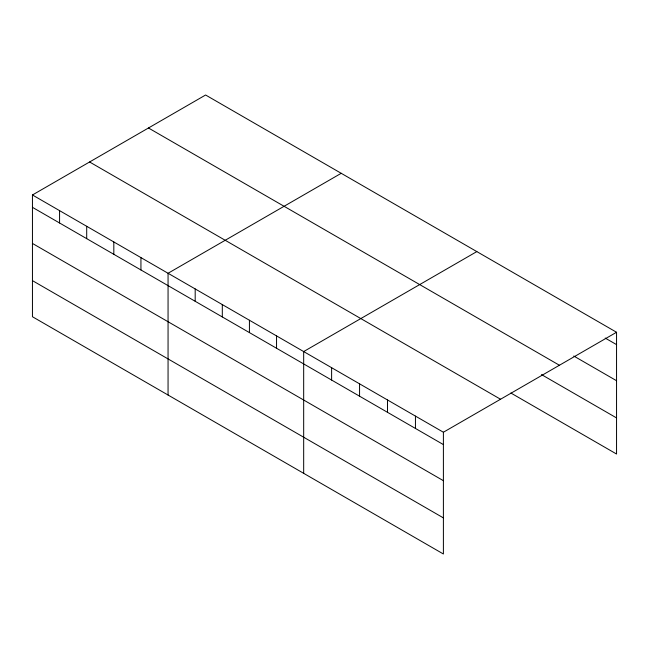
<?xml version="1.0" encoding="UTF-8"?>
<svg xmlns="http://www.w3.org/2000/svg" width="649" height="649" viewBox="0 0 649 649"><rect width="100%" height="100%" fill="white"/><g stroke="black" fill="none" stroke-linecap="round" stroke-linejoin="round"><path stroke-width="0.97" d="M32.45 194.976L443.397 432.234L443.397 553.995L32.45 316.736L32.45 194.976L205.603 95.005L616.55 332.264L616.55 454.024L510.885 393.018M341.22 173.299L168.059 273.27L168.059 395.038M476.828 251.593L303.675 351.563L303.675 473.332M443.397 432.234L616.55 332.264M605.201 338.064L616.55 344.619M573.757 356.017L616.55 380.72M148.467 127.991L559.406 365.249M541.453 374.562L616.55 417.924M89.594 161.982L500.533 399.24M32.45 207.331L443.397 444.589M32.45 243.44L443.397 480.69M32.45 280.636L443.397 517.894M415.449 416.098L415.449 428.454M387.502 399.962L387.502 412.326M359.562 383.835L359.562 396.19M331.615 367.699L331.615 380.054M276.547 335.906L276.547 348.262M249.427 320.249L249.427 332.604M222.307 304.584L222.307 316.947M195.187 288.927L195.187 301.29M140.938 257.612L140.938 269.968M113.818 241.955L113.818 254.311M86.698 226.29L86.698 238.654M59.57 210.633L59.57 222.988"/></g></svg>
